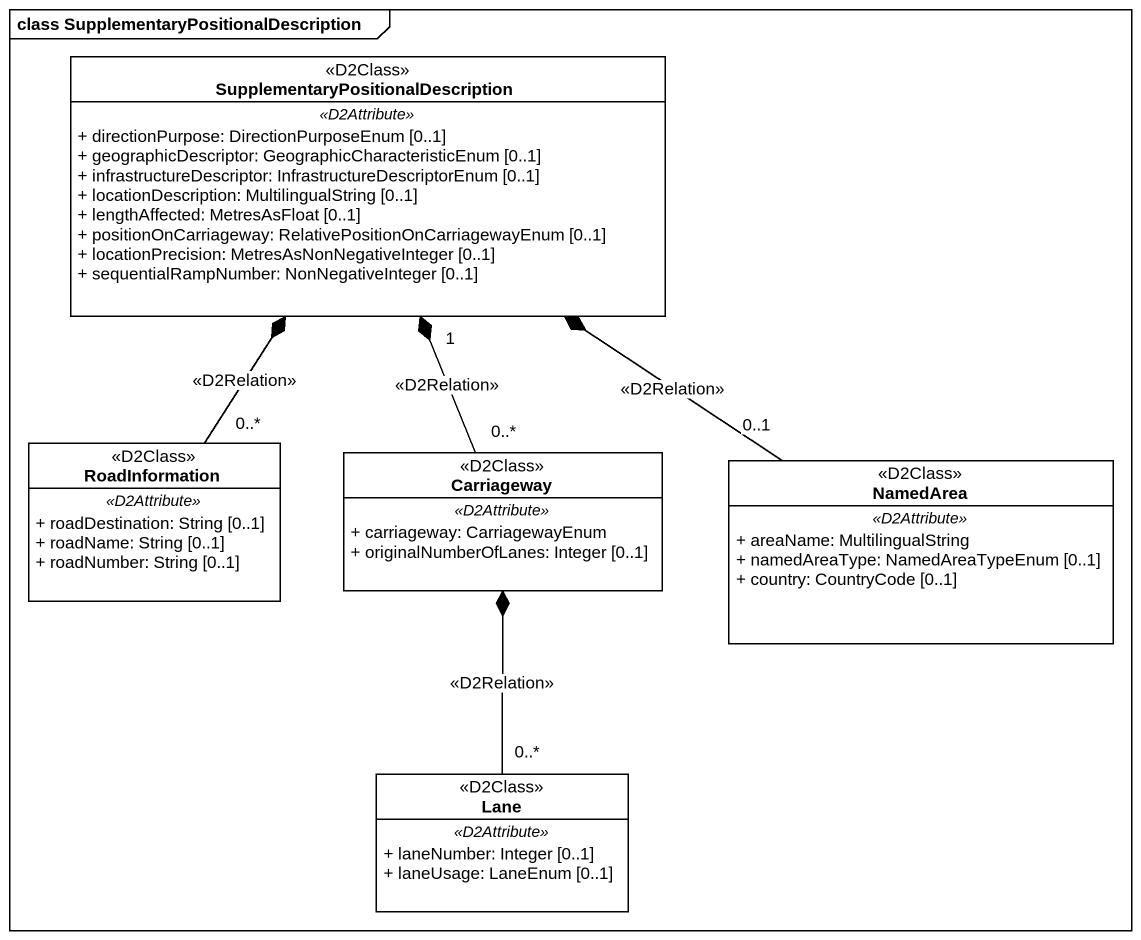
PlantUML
@startuml
mainframe class SupplementaryPositionalDescription
hide circle
hide empty members
skinparam classAttributeIconSize 0
class "SupplementaryPositionalDescription" as SupplementaryPositionalDescr <<D2Class>> {
  .. <<D2Attribute>> ..
  + directionPurpose: DirectionPurposeEnum [0..1]
  + geographicDescriptor: GeographicCharacteristicEnum [0..1]
  + infrastructureDescriptor: InfrastructureDescriptorEnum [0..1]
  + locationDescription: MultilingualString [0..1]
  + lengthAffected: MetresAsFloat [0..1]
  + positionOnCarriageway: RelativePositionOnCarriagewayEnum [0..1]
  + locationPrecision: MetresAsNonNegativeInteger [0..1]
  + sequentialRampNumber: NonNegativeInteger [0..1]
}
class RoadInformation <<D2Class>> {
  .. <<D2Attribute>> ..
  + roadDestination: String [0..1]
  + roadName: String [0..1]
  + roadNumber: String [0..1]
}
class Carriageway <<D2Class>> {
  .. <<D2Attribute>> ..
  + carriageway: CarriagewayEnum
  + originalNumberOfLanes: Integer [0..1]
}
class NamedArea <<D2Class>> {
  .. <<D2Attribute>> ..
  + areaName: MultilingualString
  + namedAreaType: NamedAreaTypeEnum [0..1]
  + country: CountryCode [0..1]
}
class Lane <<D2Class>> {
  .. <<D2Attribute>> ..
  + laneNumber: Integer [0..1]
  + laneUsage: LaneEnum [0..1]
}
RoadInformation "0..*" -up-* SupplementaryPositionalDescr : <<D2Relation>>
Carriageway "0..*" -up-* "1" SupplementaryPositionalDescr : <<D2Relation>>
NamedArea "0..1" -up-* SupplementaryPositionalDescr : <<D2Relation>>
Lane "0..*" -up-* Carriageway : <<D2Relation>>
@enduml
